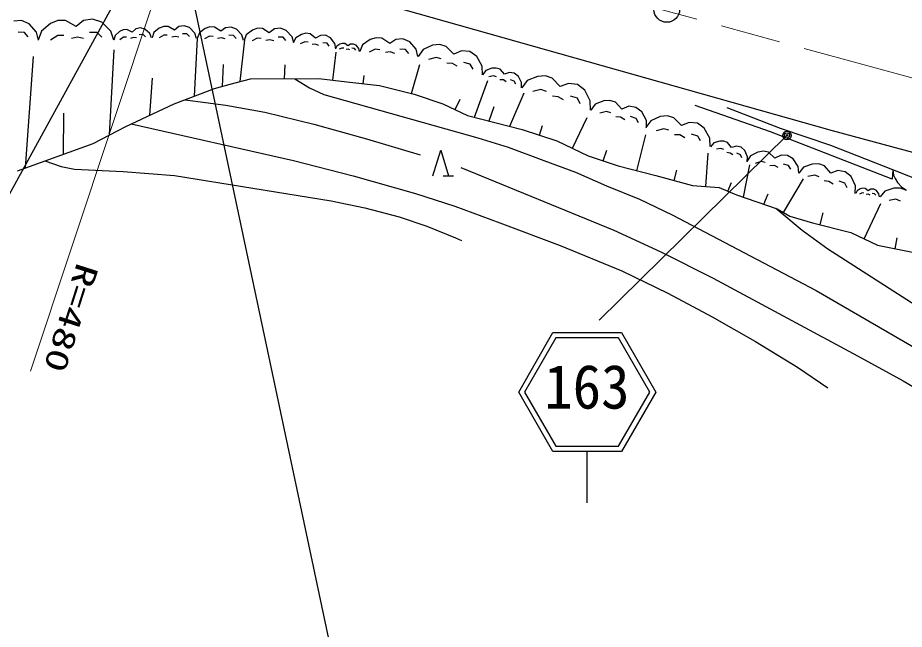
# Model space of a CAD drawing. Units: millimetres, scale not verified. Extents: x 40000 to 680000, y 20000 to 380000.
# Drawn here: x 128646 to 180346, y 250264 to 285921 of the extents above; entities that cross this region are included whole.
import ezdxf
from ezdxf.enums import TextEntityAlignment as Align

# ---------------------------------------------------------------- set-up
doc = ezdxf.new("R2010")
doc.units = ezdxf.units.MM
doc.header["$LTSCALE"] = 1000
doc.linetypes.add('CHAIN', pattern=[18.5, 12, -1.5, 3.5, -1.5])
for name, color, linetype, lineweight in [('M-BGD', 7, 'Continuous', 25), ('M-BMK', 2, 'CHAIN', 13), ('M-BMK-SRVR', 3, 'Continuous', 25), ('M-STR-HTXT', 7, 'Continuous', 13), ('M-STR-STRC', 7, 'Continuous', 25)]:
    doc.layers.add(name, color=color, linetype=linetype, lineweight=lineweight)
doc.styles.add('ＭＳ ゴシック', font='')
doc.styles.get('ＭＳ ゴシック').set_extended_font_data('MS Gothic')

msp = doc.modelspace()

# ---------------------------------------------------------------- linework, layer by layer
at = {"layer": 'M-BGD'}
for p, q in [((151090, 286424), (176136, 279342)), ((128871, 285757), (128411, 285716)), ((129314, 285571), (128871, 285757)), ((129735, 285082), (129314, 285571)), ((130550, 285584), (130022, 285144)), ((130990, 285760), (130550, 285584)), ((131430, 285760), (130990, 285760)), ((132046, 285408), (131430, 285760)), ((132486, 285759), (132046, 285408)), ((133014, 285847), (132486, 285759)), ((133542, 285671), (133014, 285847)), ((134070, 285143), (133542, 285671)), ((137164, 285418), (136903, 285317)), ((137424, 285414), (137164, 285418)), ((137785, 285201), (137424, 285414)), ((138048, 285405), (137785, 285201)), ((138361, 285453), (138048, 285405)), ((138671, 285344), (138361, 285453)), ((129047, 285058), (128668, 285087)), ((129257, 284813), (129047, 285058)), ((129852, 284616), (129735, 285082)), ((130022, 285144), (129846, 284616)), ((130990, 284880), (130550, 284616)), ((131342, 284880), (130990, 284880)), ((133278, 285055), (132838, 285055)), ((133542, 284791), (133278, 285055)), ((134246, 284615), (134070, 285143)), ((134326, 284884), (134255, 284615)), ((134576, 285120), (134326, 284884)), ((134791, 285221), (134576, 285120)), ((135010, 285234), (134791, 285221)), ((135328, 285077), (135010, 285234)), ((135537, 285267), (135328, 285077)), ((135798, 285327), (135537, 285267)), ((135954, 284939), (135734, 284926)), ((136067, 285255), (135798, 285327)), ((136094, 284816), (135954, 284939)), ((136346, 285008), (136067, 285255)), ((136450, 284749), (136346, 285008)), ((136587, 285062), (136479, 284751)), ((136903, 285317), (136587, 285062)), ((137157, 284898), (136895, 284745)), ((137365, 284895), (137157, 284898)), ((138510, 284983), (138250, 284986)), ((138664, 284824), (138510, 284983)), ((138979, 285028), (138671, 285344)), ((139078, 284714), (138979, 285028)), ((139238, 285033), (139116, 284714)), ((139575, 285287), (139238, 285033)), ((139849, 285383), (139575, 285287)), ((140119, 285370), (139849, 285383)), ((140487, 285137), (140119, 285370)), ((140766, 285340), (140487, 285137)), ((141092, 285379), (140766, 285340)), ((141232, 284886), (140962, 284899)), ((141411, 285257), (141092, 285379)), ((141386, 284717), (141232, 284886)), ((141720, 284918), (141411, 285257)), ((141813, 284589), (141720, 284918)), ((141976, 284930), (141845, 284588)), ((142336, 285205), (141976, 284930)), ((142631, 285309), (142336, 285205)), ((142920, 285296), (142631, 285309)), ((143316, 285047), (142920, 285296)), ((143616, 285266), (143316, 285047)), ((143966, 285309), (143616, 285266)), ((144309, 285179), (143966, 285309)), ((144641, 284816), (144309, 285179)), ((145191, 284951), (144858, 284747)), ((145453, 285014), (145191, 284951)), ((145701, 284978), (145453, 285014)), ((146018, 284729), (145701, 284978)), ((146294, 284891), (146018, 284729)), ((146598, 284897), (146294, 284891)), ((146881, 284755), (146598, 284897)), ((132134, 284791), (131782, 284704)), ((132486, 284703), (132134, 284791)), ((134817, 284782), (134606, 284636)), ((134993, 284792), (134817, 284782)), ((135391, 284773), (135218, 284718)), ((135569, 284740), (135391, 284773)), ((137832, 284836), (137623, 284787)), ((138039, 284781), (137832, 284836)), ((138945, 281345), (139120, 284714)), ((139824, 284843), (139547, 284694)), ((140040, 284833), (139824, 284843)), ((140523, 284757), (140305, 284713)), ((140736, 284693), (140523, 284757)), ((141626, 282195), (141885, 284625)), ((142606, 284729), (142309, 284568)), ((142838, 284719), (142606, 284729)), ((143357, 284639), (143122, 284591)), ((143586, 284571), (143357, 284639)), ((144117, 284780), (143828, 284793)), ((144284, 284599), (144117, 284780)), ((144742, 284463), (144641, 284816)), ((144858, 284747), (144716, 284464)), ((145381, 284519), (145112, 284407)), ((145579, 284490), (145381, 284519)), ((146017, 284376), (145812, 284355)), ((146208, 284297), (146017, 284376)), ((146682, 284430), (146434, 284467)), ((146809, 284260), (146682, 284430)), ((147134, 284415), (146881, 284755)), ((147190, 284104), (147134, 284415)), ((147434, 284388), (147251, 284267)), ((147579, 284428), (147434, 284388)), ((147718, 284413), (147579, 284428)), ((147901, 284281), (147718, 284413)), ((148052, 284377), (147901, 284281)), ((148222, 284387), (148052, 284377)), ((148383, 284313), (148222, 284387)), ((149196, 284651), (148760, 284347)), ((149546, 284757), (149196, 284651)), ((149885, 284728), (149546, 284757)), ((150336, 284416), (149885, 284728)), ((150698, 284658), (150336, 284416)), ((151110, 284691), (150698, 284658)), ((151505, 284520), (151110, 284691)), ((151877, 284079), (151505, 284520)), ((153256, 284358), (152838, 284314)), ((153631, 284252), (153256, 284358)), ((133992, 279086), (134276, 284053)), ((147014, 282276), (147210, 283915)), ((147251, 284267), (147178, 284106)), ((147549, 284150), (147400, 284081)), ((147660, 284138), (147549, 284150)), ((147908, 284083), (147793, 284067)), ((148016, 284043), (147908, 284083)), ((148278, 284127), (148139, 284142)), ((148353, 284034), (148278, 284127)), ((148532, 284128), (148383, 284313)), ((148570, 283955), (148532, 284128)), ((148760, 284347), (148590, 283952)), ((149488, 284080), (149132, 283906)), ((149759, 284057), (149488, 284080)), ((150363, 283936), (150086, 283892)), ((150628, 283845), (150363, 283936)), ((151261, 284064), (150922, 284093)), ((151447, 283843), (151261, 284064)), ((151977, 283661), (151877, 284079)), ((152282, 284066), (152004, 283658)), ((152838, 284314), (152282, 284066)), ((154072, 283803), (153631, 284252)), ((154532, 283997), (154072, 283803)), ((155004, 283945), (154532, 283997)), ((155411, 283668), (155004, 283945)), ((129089, 277167), (129557, 283666)), ((153044, 283608), (152605, 283489)), ((153344, 283523), (153044, 283608)), ((155734, 283090), (155411, 283668)), ((140581, 281918), (140642, 283197)), ((144208, 282361), (144241, 283183)), ((151614, 281501), (152101, 283192)), ((153998, 283257), (153677, 283267)), ((154277, 283097), (153998, 283257)), ((155038, 283206), (154662, 283312)), ((155199, 282917), (155038, 283206)), ((155757, 282597), (155734, 283090)), ((155936, 282841), (155753, 282599)), ((156285, 282976), (155936, 282841)), ((156543, 282990), (156285, 282976)), ((156771, 282914), (156543, 282990)), ((157028, 282625), (156771, 282914)), ((136354, 280242), (136505, 282401)), ((141033, 282041), (142219, 282349)), ((142219, 282349), (146196, 282374)), ((146196, 282374), (147832, 282178)), ((148788, 282069), (148842, 282547)), ((156390, 282536), (156117, 282476)), ((156572, 282474), (156390, 282536)), ((156966, 282291), (156769, 282307)), ((157133, 282184), (156966, 282291)), ((157317, 282730), (157028, 282625)), ((157605, 282683), (157317, 282730)), ((157603, 282228), (157376, 282305)), ((157847, 282500), (157605, 282683)), ((158028, 282135), (157847, 282500)), ((158964, 282501), (158355, 282255)), ((159415, 282532), (158964, 282501)), ((159815, 282403), (159415, 282532)), ((160272, 281903), (159815, 282403)), ((137761, 280895), (140129, 281795)), ((140129, 281795), (141033, 282041)), ((147832, 282178), (149744, 281961)), ((149744, 281961), (151755, 281467)), ((155281, 280123), (156063, 282260)), ((157694, 282045), (157603, 282228)), ((158027, 281832), (158028, 282135)), ((158355, 282255), (158041, 281827)), ((160774, 282094), (160272, 281903)), ((161280, 282019), (160774, 282094)), ((161708, 281705), (161280, 282019)), ((151755, 281467), (153442, 280896)), ((157342, 279592), (158186, 281540)), ((159158, 281732), (158681, 281621)), ((159477, 281629), (159158, 281732)), ((160171, 281317), (159826, 281340)), ((160465, 281134), (160171, 281317)), ((161288, 281223), (160888, 281351)), ((162033, 281071), (161708, 281705)), ((134947, 279588), (137761, 280895)), ((153442, 280896), (154875, 280227)), ((154159, 280562), (154443, 281171)), ((156147, 279900), (156421, 280740)), ((161451, 280905), (161288, 281223)), ((162039, 280539), (162033, 281071)), ((162328, 280876), (162075, 280528)), ((162820, 281077), (162328, 280876)), ((163185, 281104), (162820, 281077)), ((163509, 281001), (163185, 281104)), ((163881, 280598), (163509, 281001)), ((164287, 280755), (163881, 280598)), ((164696, 280696), (164287, 280755)), ((172548, 279265), (168153, 280812)), ((131309, 277964), (131334, 280357)), ((154875, 280227), (158057, 279408)), ((162980, 280455), (162594, 280363)), ((163239, 280373), (162980, 280455)), ((165044, 280443), (164696, 280696)), ((165310, 279931), (165044, 280443)), ((173135, 279459), (170020, 280668)), ((161000, 278313), (161854, 280111)), ((163802, 280124), (163522, 280141)), ((164041, 279977), (163802, 280124)), ((164706, 280051), (164382, 280154)), ((164839, 279795), (164706, 280051)), ((165560, 279918), (165277, 279514)), ((165316, 279501), (165310, 279931)), ((166119, 280159), (165560, 279918)), ((166537, 280198), (166119, 280159)), ((166911, 280087), (166537, 280198)), ((167346, 279633), (166911, 280087)), ((167809, 279822), (167346, 279633)), ((168280, 279764), (167809, 279822)), ((168684, 279482), (168280, 279764)), ((133036, 278583), (134947, 279588)), ((158057, 279408), (160082, 278748)), ((159069, 279078), (159250, 279632)), ((166316, 279450), (165876, 279336)), ((166615, 279362), (166316, 279450)), ((169000, 278900), (168684, 279482)), ((179649, 276501), (172548, 279265)), ((176064, 278473), (173135, 279459)), ((176136, 279342), (201271, 272582)), ((160082, 278748), (161918, 277877)), ((164753, 277003), (165275, 279096)), ((167266, 279088), (166945, 279101)), ((167543, 278924), (167266, 279088)), ((168305, 279024), (167931, 279135)), ((168463, 278734), (168305, 279024)), ((169017, 278407), (169000, 278900)), ((169582, 278727), (169239, 278618)), ((169829, 278725), (169582, 278727)), ((170042, 278638), (169829, 278725)), ((128623, 277000), (133036, 278583)), ((152862, 276694), (153312, 278194)), ((153312, 278194), (153762, 276694)), ((162787, 277576), (163000, 278191)), ((169239, 278618), (169050, 278397)), ((169655, 278299), (169390, 278258)), ((169826, 278229), (169655, 278299)), ((170271, 278346), (170042, 278638)), ((170553, 278429), (170271, 278346)), ((170826, 278367), (170553, 278429)), ((171047, 278178), (170826, 278367)), ((171198, 277818), (171047, 278178)), ((179672, 277060), (176064, 278473)), ((161918, 277877), (163657, 277276)), ((168772, 276085), (168903, 278021)), ((170191, 278030), (170004, 278057)), ((170344, 277918), (170191, 278030)), ((170797, 277932), (170584, 278019)), ((170873, 277752), (170797, 277932)), ((171371, 277867), (171169, 277532)), ((171179, 277528), (171198, 277818)), ((171802, 278089), (171371, 277867)), ((172132, 278142), (171802, 278089)), ((172434, 278074), (172132, 278142)), ((172804, 277738), (172434, 278074)), ((173160, 277912), (172804, 277738)), ((173537, 277891), (173160, 277912)), ((173873, 277689), (173537, 277891)), ((174155, 277245), (173873, 277689)), ((163657, 277276), (165850, 276730)), ((170976, 275454), (171334, 277345)), ((171996, 277537), (171653, 277423)), ((172238, 277483), (171996, 277537)), ((172769, 277300), (172514, 277294)), ((172998, 277186), (172769, 277300)), ((173596, 277306), (173294, 277374)), ((173737, 277084), (173596, 277306)), ((174194, 276854), (174155, 277245)), ((174467, 277203), (174194, 276855)), ((174980, 277392), (174467, 277203)), ((175356, 277406), (174980, 277392)), ((175686, 277289), (175356, 277406)), ((176054, 276861), (175686, 277289)), ((153462, 276694), (154062, 276694)), ((165850, 276730), (167998, 276137)), ((166924, 276433), (167090, 277036)), ((175122, 276747), (174721, 276667)), ((175385, 276653), (175122, 276747)), ((176478, 277007), (176054, 276861)), ((176897, 276932), (176478, 277007)), ((177245, 276659), (176897, 276932)), ((177500, 276123), (177245, 276659)), ((179672, 277060), (179649, 276501)), ((179672, 277060), (179723, 276750)), ((194763, 271069), (179672, 277060)), ((179723, 276750), (179814, 276539)), ((167998, 276137), (169545, 276032)), ((170050, 275815), (170266, 276319)), ((173302, 274564), (174469, 276518)), ((175955, 276376), (175668, 276404)), ((176196, 276216), (175955, 276376)), ((176883, 276268), (176553, 276386)), ((177010, 276000), (176883, 276268)), ((177491, 275680), (177500, 276123)), ((179814, 276539), (179955, 276309)), ((179955, 276309), (180196, 276039)), ((169545, 276032), (170554, 275598)), ((170554, 275598), (172934, 274783)), ((172152, 275051), (172411, 275651)), ((177592, 275831), (177513, 275672)), ((177777, 275947), (177592, 275831)), ((177885, 275705), (177735, 275641)), ((177924, 275983), (177777, 275947)), ((177996, 275690), (177885, 275705)), ((178062, 275963), (177924, 275983)), ((178241, 275825), (178062, 275963)), ((178242, 275627), (178127, 275615)), ((178395, 275917), (178241, 275825)), ((178349, 275584), (178242, 275627)), ((178565, 275922), (178395, 275917)), ((178614, 275660), (178475, 275680)), ((178724, 275843), (178565, 275922)), ((178686, 275566), (178614, 275660)), ((178867, 275653), (178724, 275843)), ((178900, 275479), (178867, 275653)), ((179221, 275814), (178937, 275474)), ((179740, 275986), (179221, 275814)), ((180117, 275988), (179740, 275986)), ((180443, 275860), (180117, 275988)), ((180196, 276039), (180477, 275869)), ((178001, 273026), (178982, 275091)), ((179861, 275337), (179459, 275269)), ((180122, 275234), (179861, 275337)), ((172934, 274783), (173670, 274344)), ((175446, 273870), (175624, 274540)), ((173670, 274344), (174996, 273962)), ((174996, 273962), (177221, 273397)), ((177221, 273397), (178782, 272656)), ((179808, 272449), (179939, 273097)), ((178782, 272656), (180835, 272243))]:
    msp.add_line(p, q, dxfattribs=at)
for points in [[(144804, 282365), (145652, 281830), (146505, 281446), (155480, 278924), (157255, 278365), (159317, 277599), (161164, 276910), (162988, 276120), (164898, 275335), (166817, 274435), (175203, 270012), (183441, 265239), (185531, 264016), (187720, 262612), (189217, 261605), (190907, 260330), (192638, 258887), (194281, 257371), (194633, 256964)], [(138402, 281139), (140781, 280818), (143051, 280410), (145909, 279714), (148991, 278851), (152124, 277918)], [(135253, 279730), (144721, 277597), (148210, 276709), (151843, 275677), (154133, 274935), (156760, 273968), (160277, 272641), (163869, 271173), (166564, 269853), (169134, 268481), (171670, 267047), (174118, 265546), (175886, 264332)], [(130233, 277578), (131179, 277252), (131959, 277090), (134788, 276961), (137779, 276714), (146930, 275245), (148890, 274843), (150889, 274319), (152508, 273767), (154175, 273086), (154525, 272936)], [(154494, 277189), (163399, 273542), (166159, 272262), (169198, 270735), (177620, 266198), (180274, 264749), (183157, 263053), (188677, 259372)], [(172855, 274817), (174398, 273542), (175881, 272455), (184064, 267194), (192114, 262131), (193914, 260825), (195692, 259404), (196891, 258344), (197936, 257282), (198826, 256231), (199772, 254941), (199993, 254626)]]:
    msp.add_lwpolyline(points, dxfattribs=at)
at = {"layer": 'M-BMK'}
msp.add_line((138811, 293845), (239795, 266353), dxfattribs=at)
at = {"layer": 'M-BMK-SRVR'}
msp.add_circle((166497, 286406), 750, dxfattribs=at)
at = {"layer": 'M-STR-HTXT'}
msp.add_line((129396, 265305), (138903, 293981), dxfattribs=at)
at = {"layer": 'M-STR-STRC'}
for p, q in [((135261, 288584), (120937, 262494)), ((138736, 287624), (149182, 238330)), ((173507, 279057), (162545, 268290)), ((157860, 264097), (159860, 267561)), ((159860, 267561), (163860, 267561)), ((163860, 267561), (165860, 264097)), ((160033, 267261), (158206, 264097)), ((163686, 267261), (160033, 267261)), ((165513, 264097), (163686, 267261)), ((159860, 260632), (157860, 264097)), ((158206, 264097), (160033, 260932)), ((163686, 260932), (165513, 264097)), ((165860, 264097), (163860, 260632)), ((163860, 260632), (159860, 260632)), ((160033, 260932), (163686, 260932)), ((161860, 257632), (161860, 260632))]:
    msp.add_line(p, q, dxfattribs=at)
for radius in [250, 150, 50]:
    msp.add_circle((173507, 279057), radius, dxfattribs=at)

# ---------------------------------------------------------------- texts
at = {"layer": 'M-STR-HTXT', "style": 'ＭＳ ゴシック', "width": 1.45}
msp.add_text('R=480', height=1320, rotation=252.3, dxfattribs=at).set_placement((131742, 271838), align=Align.BOTTOM_LEFT)
at = {"layer": 'M-STR-STRC', "style": 'ＭＳ ゴシック', "width": 0.95}
msp.add_text('163', height=2566, dxfattribs=at).set_placement((159349, 262358), align=Align.BOTTOM_LEFT)

doc.saveas('drawing.dxf')
